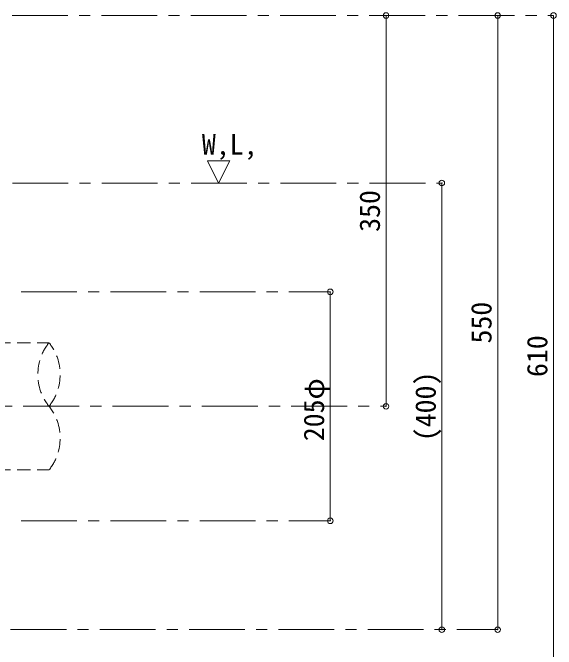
# Model space of a CAD drawing. Units: millimetres at full size, sheet at 1:10; details may follow other scales. Extents: x -2114 to 1936, y -1399 to 1411.
# Drawn here: x -71 to 416, y -861 to -291 of the extents above; entities that cross this region are included whole.
import ezdxf
from ezdxf.enums import TextEntityAlignment as Align

# ---------------------------------------------------------------- set-up
doc = ezdxf.new("R2010")
doc.units = ezdxf.units.MM
doc.header["$LTSCALE"] = 10
doc.header["$PDMODE"] = 32
doc.header["$PDSIZE"] = 5
doc.linetypes.add('CHAIN1', pattern=[8, 5, -1, 1, -1])
doc.linetypes.add('DASHED1', pattern=[1.8, 1.2, -0.6])
doc.layers.add('0-0_ﾚｲﾔ1', color=4, linetype='Continuous', lineweight=9)
doc.styles.add('ＭＳ ゴシック', font='')
doc.styles.get('ＭＳ ゴシック').set_extended_font_data('MS Gothic')

msp = doc.modelspace()

# ---------------------------------------------------------------- linework, layer by layer
at = {"layer": '0-0_ﾚｲﾔ1', "linetype": 'CHAIN1'}
for p, q in [((-471.92, -293.64), (413.08, -293.64)), ((-631.65, -443.64), (313.08, -443.64)), ((-63.92, -541.14), (213.08, -541.14)), ((-701.92, -643.64), (263.08, -643.64)), ((-63.92, -746.14), (213.08, -746.14)), ((-633.38, -843.64), (363.08, -843.64))]:
    msp.add_line(p, q, dxfattribs=at)
at = {"layer": '0-0_ﾚｲﾔ1'}
for p, q in [((263.08, -643.64), (263.08, -293.64)), ((363.08, -293.64), (363.08, -843.64)), ((413.08, -293.64), (413.08, -903.64)), ((313.08, -443.64), (313.08, -843.64)), ((213.08, -541.14), (213.08, -746.14))]:
    msp.add_line(p, q, dxfattribs=at)
at = {"layer": '0-0_ﾚｲﾔ1', "color": 7, "lineweight": 18}
for p, q in [((103.08, -423.64), (113.08, -443.64)), ((103.08, -423.64), (123.08, -423.64)), ((113.08, -443.64), (123.08, -423.64))]:
    msp.add_line(p, q, dxfattribs=at)
at = {"layer": '0-0_ﾚｲﾔ1', "linetype": 'DASHED1'}
for p, q in [((-553.42, -586.64), (-38.92, -586.64)), ((-553.42, -700.64), (-38.92, -700.64))]:
    msp.add_line(p, q, dxfattribs=at)
for centre, start, end in [((-3.31, -615.14), 141.3304, 218.6696), ((-74.53, -615.14), 321.3304, 38.6696), ((-74.53, -672.14), 321.3304, 38.6696)]:
    msp.add_arc(centre, 45.61, start, end, dxfattribs=at)
at = {"layer": '0-0_ﾚｲﾔ1', "color": 1}
for p in [(263.08, -293.64), (363.08, -293.64), (413.08, -293.64), (313.08, -443.64), (213.08, -541.14), (263.08, -643.64), (213.08, -746.14), (313.08, -843.64), (363.08, -843.64)]:
    msp.add_point(p, dxfattribs=at)

# ---------------------------------------------------------------- texts
at = {"layer": '0-0_ﾚｲﾔ1', "color": 7, "style": 'ＭＳ ゴシック'}
msp.add_text('W,L,', height=18.33, dxfattribs=at).set_placement((98.08, -423.64), align=Align.BOTTOM_LEFT)
for s, p in [('350', (263.08, -487.39)), ('550', (363.08, -587.39)), ('610', (413.08, -617.39)), ('205φ', (213.08, -674.89)), ('(400)', (313.08, -674.89))]:
    msp.add_text(s, height=18.33, rotation=90, dxfattribs=at).set_placement(p, align=Align.BOTTOM_LEFT)

doc.saveas('drawing.dxf')
